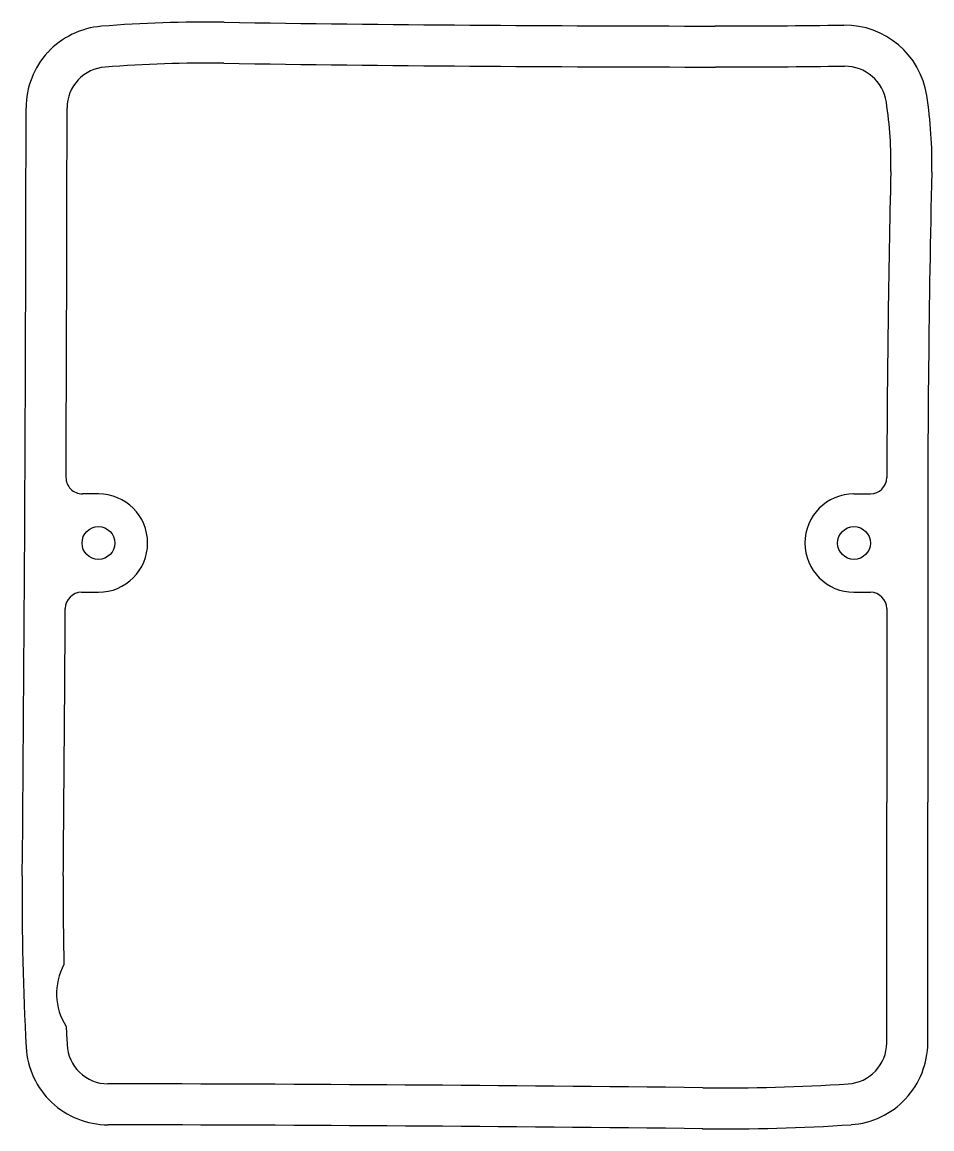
# Model space of a CAD drawing. Extents: x -59 to 52, y -30 to 105.
import ezdxf

# ---------------------------------------------------------------- set-up
doc = ezdxf.new("R2010")
doc.units = 0
doc.layers.add('MODELSKETCH_VISIBLE', color=7, linetype='CONTINUOUS')

msp = doc.modelspace()

# ---------------------------------------------------------------- linework, layer by layer
at = {"layer": 'MODELSKETCH_VISIBLE'}
for p, q in [((-49.47, 47.57), (-51.43, 47.57)), ((42.7, 47.57), (44.7, 47.57)), ((-51.52, 35.57), (-49.47, 35.57)), ((42.7, 35.57), (44.7, 35.57))]:
    msp.add_line(p, q, dxfattribs=at)
for centre in [(-49.47, 41.57), (42.7, 41.57)]:
    msp.add_circle(centre, 2, dxfattribs=at)
for centre, radius, start, end in [((-48.3, 94.63), 9.99, 94.572, 137.286), ((-36.51, -52.79), 157.88, 89.1343, 94.572), ((25.78, 4069.31), 3964.69, 269.1343, 270), ((25.78, 1317.69), 1213.06, 270, 270.74042), ((41.58, 94.6), 10.12, 8.8091, 90.7404), ((-48.27, 94.61), 10.03, 137.286, 179.9119), ((-36.51, -52.79), 152.88, 89.1188, 94.5564), ((25.78, 4069.31), 3969.69, 269.1349, 270.0006), ((-48.3, 94.63), 4.99, 94.0957, 136.8097), ((25.78, 1317.69), 1218.06, 270.00195, 270.74237), ((41.58, 94.6), 5.12, 8.3451, 90.2764), ((-48.27, 94.61), 5.03, 136.8134, 179.4225), ((-0.11, 88.14), 52.31, 358.5268, 8.8091), ((-11765.56, 105.7), 11707.27, 359.487479, 359.945787), ((-11765.56, 105.7), 11712.27, 359.725468, 359.945983), ((-0.11, 88.14), 47.31, 358.4684, 8.7589), ((1898.31, 44.32), 1851.61, 178.68301, 179.83771), ((1898.31, 44.32), 1846.61, 178.68194, 180.15514), ((-51.43, 49.57), 2, 179.7255, 270), ((44.7, 49.57), 2, 270, 359.8377), ((-49.47, 41.57), 6, 270, 90), ((42.7, 41.57), 6, 90, 270), ((38175.93, 39.32), 38124.23, 180, 180.044108), ((-51.52, 33.57), 2, 90, 179.6472), ((44.7, 33.57), 2, 0.0086, 90), ((-11765.56, 105.7), 11712.27, 359.487682, 359.647209), ((38175.93, 39.32), 38129.23, 180.00864, 180.04417), ((-12656.36, 0.19), 12703.08, 359.911597, 0.043921), ((-12656.36, 0.19), 12708.08, 359.911784, 0.044108), ((263.87, -2.1), 322.64, 179.4536, 183.1681), ((263.87, -2.1), 317.64, 179.4459, 181.3958), ((-47.07, -13.38), 7.5, 151.8112, 212.3441), ((263.87, -2.1), 317.64, 182.7596, 183.1606), ((-48.31, -19.38), 9.99, 183.1681, 226.584), ((-48.31, -19.38), 4.99, 182.6918, 226.1078), ((41.67, -19.36), 5.03, 316.4482, 359.4392), ((41.67, -19.36), 10.03, 316.9208, 359.9118), ((41.7, -19.39), 4.99, 273.3652, 316.4445), ((-48.28, -19.35), 5.03, 226.1114, 269.4398), ((-59.2, -7166.83), 7142.46, 89.330458, 89.912782), ((26.93, 200.53), 225.41, 269.3196, 273.831), ((-48.28, -19.35), 10.03, 226.584, 269.9124), ((41.7, -19.39), 9.99, 273.8416, 316.9208), ((-59.2, -7166.83), 7137.46, 89.330125, 89.912449), ((26.93, 200.53), 230.41, 269.3301, 273.8416)]:
    msp.add_arc(centre, radius, start, end, dxfattribs=at)

doc.saveas('drawing.dxf')
